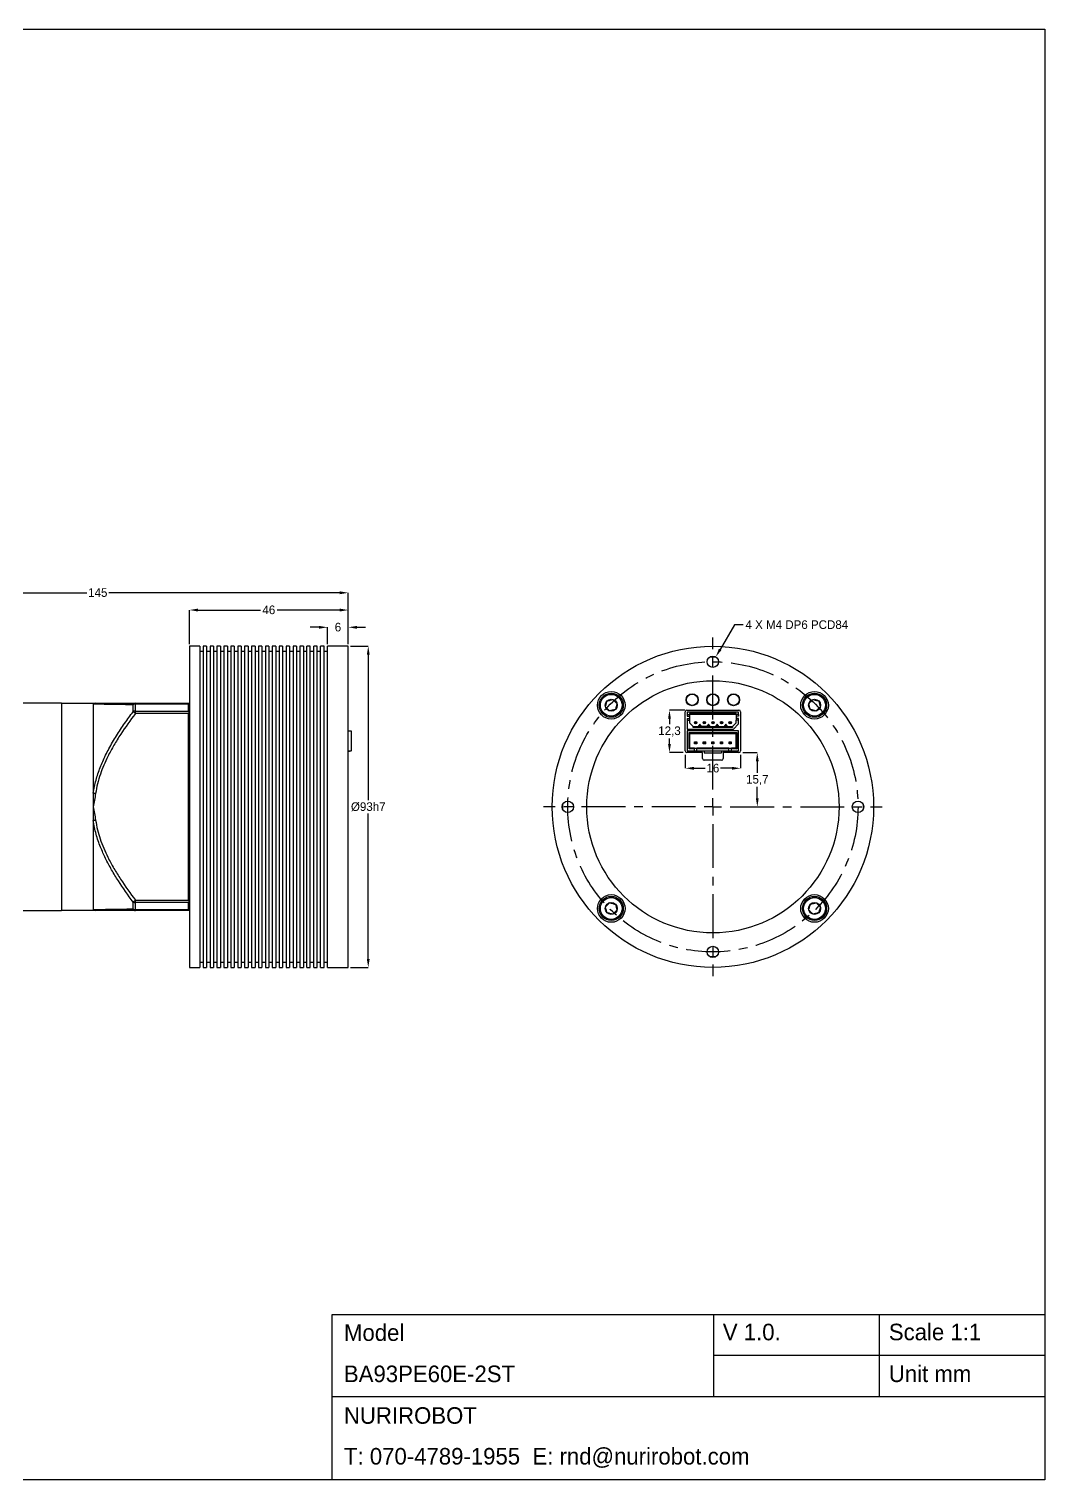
# Model space of a CAD drawing. Header units: millimetres. Extents: x 0 to 588, y 0 to 420.
# Drawn here: x 294 to 588, y 0 to 420 of the extents above; entities that cross this region are included whole.
import ezdxf

# ---------------------------------------------------------------- set-up
doc = ezdxf.new("R2010")
doc.units = ezdxf.units.MM
doc.header["$PDSIZE"] = -1
doc.linetypes.add('CENTERX2', pattern=[20.32, 12.7, -2.54, 2.54, -2.54])
doc.layers.add('외형선', color=7, linetype='Continuous', lineweight=25)
doc.layers.add('중심선', color=1, linetype='CENTERX2')
doc.layers.add('치수', color=3, linetype='Continuous')
doc.styles.get("Standard").update_dxf_attribs({"font": 'GOTHIC.TTF'})
doc.dimstyles.new('배포도면', dxfattribs={"dimtxt": 2.5, "dimasz": 2.5, "dimexe": 0, "dimexo": 0.625, "dimtad": 0, "dimtih": 1, "dimtoh": 1, "dimtxsty": 'Standard', "dimcen": 0, "dimclrd": 3, "dimclre": 3, "dimclrt": 3, "dimadec": 0, "dimazin": 0, "dimtfac": 1, "dimtofl": 0, "dimtmove": 0, "dimatfit": 3, "dimfxl": 1, "dimarcsym": 0})

# ---------------------------------------------------------------- blocks, each defined once
blk = doc.blocks.new('_D')
at = {"layer": 'Defpoints', "color": 0}
for p in [(491.06, 235.43), (492.74, 238.27)]:
    blk.add_point(p, dxfattribs=at)
at = {"layer": '치수', "color": 3, "lineweight": -2}
for p, q in [((498.2, 247.53), (494.01, 240.42)), ((500.7, 247.53), (498.2, 247.53))]:
    blk.add_line(p, q, dxfattribs=at)
at = {"layer": '치수', "color": 3}
blk.add_solid([(493.65, 240.63), (494.37, 240.21), (492.74, 238.27)], dxfattribs=at)
at = {"layer": '치수', "color": 3, "insert": (501.33, 248.84), "char_height": 2.5, "attachment_point": 1}
blk.add_mtext('4 X M4 DP6 PCD84\\P', dxfattribs=at)
blk = doc.blocks.new('_D_1')
at = {"layer": 'Defpoints', "color": 0}
for p in [(484.4, 222.85), (479.34, 210.55), (483.9, 210.55)]:
    blk.add_point(p, dxfattribs=at)
at = {"layer": '치수', "color": 3, "lineweight": -2}
for p, q in [((483.77, 222.85), (479.34, 222.85)), ((479.34, 220.35), (479.34, 218.75)), ((479.34, 213.05), (479.34, 214.65)), ((483.27, 210.55), (479.34, 210.55))]:
    blk.add_line(p, q, dxfattribs=at)
at = {"layer": '치수', "color": 3}
for points in [[(478.92, 220.35), (479.75, 220.35), (479.34, 222.85)], [(478.92, 213.05), (479.75, 213.05), (479.34, 210.55)]]:
    blk.add_solid(points, dxfattribs=at)
at = {"layer": '치수', "color": 3, "insert": (479.34, 218.13), "char_height": 2.5, "attachment_point": 2}
blk.add_mtext('12,3', dxfattribs=at)
blk = doc.blocks.new('_D_2')
at = {"layer": 'Defpoints', "color": 0}
for p in [(483.9, 210.55), (499.9, 210.54), (499.9, 206.01)]:
    blk.add_point(p, dxfattribs=at)
at = {"layer": '치수', "color": 3, "lineweight": -2}
for p, q in [((483.9, 209.92), (483.9, 206.01)), ((486.4, 206.01), (489.67, 206.01)), ((497.4, 206.01), (494.13, 206.01)), ((499.9, 209.92), (499.9, 206.01))]:
    blk.add_line(p, q, dxfattribs=at)
at = {"layer": '치수', "color": 3}
for points in [[(486.4, 206.43), (486.4, 205.59), (483.9, 206.01)], [(497.4, 206.43), (497.4, 205.59), (499.9, 206.01)]]:
    blk.add_solid(points, dxfattribs=at)
at = {"layer": '치수', "color": 3, "insert": (491.9, 207.32), "char_height": 2.5, "attachment_point": 2}
blk.add_mtext('16', dxfattribs=at)
blk = doc.blocks.new('_D_3')
at = {"layer": 'Defpoints', "color": 0}
for p in [(499.9, 210.55), (504.75, 194.85), (504.85, 194.85)]:
    blk.add_point(p, dxfattribs=at)
at = {"layer": '치수', "color": 3, "lineweight": -2}
for p, q in [((500.52, 210.55), (504.75, 210.55)), ((504.75, 208.05), (504.75, 204.72)), ((504.75, 197.35), (504.75, 200.68)), ((504.23, 194.85), (504.75, 194.85))]:
    blk.add_line(p, q, dxfattribs=at)
at = {"layer": '치수', "color": 3}
for points in [[(504.33, 208.05), (505.16, 208.05), (504.75, 210.55)], [(504.33, 197.35), (505.16, 197.35), (504.75, 194.85)]]:
    blk.add_solid(points, dxfattribs=at)
at = {"layer": '치수', "color": 3, "insert": (504.75, 204.09), "char_height": 2.5, "attachment_point": 2}
blk.add_mtext('15,7', dxfattribs=at)
blk = doc.blocks.new('SW_CENTERMARKSYMBOL_2')
at = {"layer": '중심선', "color": 0}
for p, q in [((0, 5), (0, 49)), ((-5, 0), (-49, 0)), ((0, 0), (-2.5, 0)), ((0, 0), (0, 2.5)), ((0, 0), (0, -2.5)), ((0, 0), (2.5, 0)), ((5, 0), (49, 0)), ((0, -5), (0, -49))]:
    blk.add_line(p, q, dxfattribs=at)
blk = doc.blocks.new('_D_4')
at = {"layer": 'Defpoints', "color": 0}
for p in [(386.4, 241.35), (386.4, 148.35), (392.17, 148.35)]:
    blk.add_point(p, dxfattribs=at)
at = {"layer": '치수', "color": 3, "lineweight": -2}
for p, q in [((387.02, 241.35), (392.17, 241.35)), ((392.17, 238.85), (392.17, 196.79)), ((392.17, 150.85), (392.17, 192.91)), ((387.02, 148.35), (392.17, 148.35))]:
    blk.add_line(p, q, dxfattribs=at)
at = {"layer": '치수', "color": 3}
for points in [[(391.75, 238.85), (392.58, 238.85), (392.17, 241.35)], [(391.75, 150.85), (392.58, 150.85), (392.17, 148.35)]]:
    blk.add_solid(points, dxfattribs=at)
at = {"layer": '치수', "color": 3, "insert": (392.17, 196.16), "char_height": 2.5, "attachment_point": 2}
blk.add_mtext('%%c93h7', dxfattribs=at)
blk = doc.blocks.new('_D_5')
at = {"layer": 'Defpoints', "color": 0}
for p in [(380.4, 246.82), (380.4, 241.35), (386.4, 241.35)]:
    blk.add_point(p, dxfattribs=at)
at = {"layer": '치수', "color": 3, "lineweight": -2}
for p, q in [((377.9, 246.82), (375.4, 246.82)), ((380.4, 241.97), (380.4, 246.82)), ((386.4, 241.97), (386.4, 246.82)), ((388.9, 246.82), (391.4, 246.82))]:
    blk.add_line(p, q, dxfattribs=at)
at = {"layer": '치수', "color": 3}
for points in [[(377.9, 247.23), (377.9, 246.4), (380.4, 246.82)], [(388.9, 247.23), (388.9, 246.4), (386.4, 246.82)]]:
    blk.add_solid(points, dxfattribs=at)
at = {"layer": '치수', "color": 3, "insert": (383.4, 248.13), "char_height": 2.5, "attachment_point": 2}
blk.add_mtext('6', dxfattribs=at)
blk = doc.blocks.new('_D_6')
at = {"layer": 'Defpoints', "color": 0}
for p in [(340.4, 251.82), (340.4, 241.35), (386.4, 241.35)]:
    blk.add_point(p, dxfattribs=at)
at = {"layer": '치수', "color": 3, "lineweight": -2}
for p, q in [((340.4, 241.97), (340.4, 251.82)), ((342.9, 251.82), (360.96, 251.82)), ((383.9, 251.82), (365.83, 251.82)), ((386.4, 241.97), (386.4, 251.82))]:
    blk.add_line(p, q, dxfattribs=at)
at = {"layer": '치수', "color": 3}
for points in [[(342.9, 252.23), (342.9, 251.4), (340.4, 251.82)], [(383.9, 252.23), (383.9, 251.4), (386.4, 251.82)]]:
    blk.add_solid(points, dxfattribs=at)
at = {"layer": '치수', "color": 3, "insert": (363.4, 253.13), "char_height": 2.5, "attachment_point": 2}
blk.add_mtext('46', dxfattribs=at)
blk = doc.blocks.new('_D_7')
at = {"layer": 'Defpoints', "color": 0}
for p in [(241.4, 256.82), (386.4, 241.35), (241.4, 224.6)]:
    blk.add_point(p, dxfattribs=at)
at = {"layer": '치수', "color": 3, "lineweight": -2}
for p, q in [((241.4, 225.22), (241.4, 256.82)), ((243.9, 256.82), (310.7, 256.82)), ((383.9, 256.82), (317.09, 256.82)), ((386.4, 241.97), (386.4, 256.82))]:
    blk.add_line(p, q, dxfattribs=at)
at = {"layer": '치수', "color": 3}
for points in [[(243.9, 257.23), (243.9, 256.4), (241.4, 256.82)], [(383.9, 257.23), (383.9, 256.4), (386.4, 256.82)]]:
    blk.add_solid(points, dxfattribs=at)
at = {"layer": '치수', "color": 3, "insert": (313.9, 258.13), "char_height": 2.5, "attachment_point": 2}
blk.add_mtext('145', dxfattribs=at)

msp = doc.modelspace()

# ---------------------------------------------------------------- linework, layer by layer
at = {"lineweight": -3}
msp.add_line((492.105, 47.948), (492.105, 24.131), dxfattribs=at)
at = {"lineweight": -3, "ltscale": 3}
for p, q in [((540.052, 47.948), (540.052, 24.131)), ((492.105, 36.118), (588, 36.118)), ((492.105, 36.118), (588, 36.118)), ((381.762, 24.131), (588, 24.131)), ((381.762, 24.131), (588, 24.131))]:
    msp.add_line(p, q, dxfattribs=at)
msp.add_lwpolyline([(0, 0), (0, 420), (588, 420), (588, 0)], close=True)
msp.add_lwpolyline([(381.762, 0), (381.762, 47.948), (588, 47.948), (588, 0)], close=True, dxfattribs=at)
msp.add_lwpolyline([(381.762, 0), (381.762, 47.948), (588, 47.948), (588, 0)], close=True, dxfattribs=at)
at = {"layer": '외형선', "linetype": 'Continuous', "lineweight": 25}
for p, q in [((343.396, 241.349), (340.396, 241.349)), ((340.396, 241.349), (340.396, 148.349)), ((343.396, 241.349), (343.396, 148.349)), ((344.396, 239.849), (343.396, 239.849)), ((345.396, 241.349), (344.396, 241.349)), ((344.396, 241.349), (344.396, 148.349)), ((345.396, 241.349), (345.396, 148.349)), ((346.396, 239.849), (345.396, 239.849)), ((347.396, 241.349), (346.396, 241.349)), ((346.396, 241.349), (346.396, 148.349)), ((347.396, 241.349), (347.396, 148.349)), ((348.396, 239.849), (347.396, 239.849)), ((349.396, 241.349), (348.396, 241.349)), ((348.396, 241.349), (348.396, 148.349)), ((349.396, 241.349), (349.396, 148.349)), ((350.396, 239.849), (349.396, 239.849)), ((351.396, 241.349), (350.396, 241.349)), ((350.396, 241.349), (350.396, 148.349)), ((351.396, 241.349), (351.396, 148.349)), ((352.396, 239.849), (351.396, 239.849)), ((353.396, 241.349), (352.396, 241.349)), ((352.396, 241.349), (352.396, 148.349)), ((353.396, 241.349), (353.396, 148.349)), ((354.396, 239.849), (353.396, 239.849)), ((355.396, 241.349), (354.396, 241.349)), ((354.396, 241.349), (354.396, 148.349)), ((355.396, 241.349), (355.396, 148.349)), ((356.396, 239.849), (355.396, 239.849)), ((357.396, 241.349), (356.396, 241.349)), ((356.396, 241.349), (356.396, 148.349)), ((357.396, 241.349), (357.396, 148.349)), ((358.396, 239.849), (357.396, 239.849)), ((359.396, 241.349), (358.396, 241.349)), ((358.396, 241.349), (358.396, 148.349)), ((359.396, 241.349), (359.396, 148.349)), ((360.396, 239.849), (359.396, 239.849)), ((361.396, 241.349), (360.396, 241.349)), ((360.396, 241.349), (360.396, 148.349)), ((361.396, 241.349), (361.396, 148.349)), ((362.396, 239.849), (361.396, 239.849)), ((363.396, 241.349), (362.396, 241.349)), ((362.396, 241.349), (362.396, 148.349)), ((363.396, 241.349), (363.396, 148.349)), ((364.396, 239.849), (363.396, 239.849)), ((365.396, 241.349), (364.396, 241.349)), ((364.396, 241.349), (364.396, 148.349)), ((365.396, 241.349), (365.396, 148.349)), ((366.396, 239.849), (365.396, 239.849)), ((367.396, 241.349), (366.396, 241.349)), ((366.396, 241.349), (366.396, 148.349)), ((367.396, 241.349), (367.396, 148.349)), ((368.396, 239.849), (367.396, 239.849)), ((369.396, 241.349), (368.396, 241.349)), ((368.396, 241.349), (368.396, 148.349)), ((369.396, 241.349), (369.396, 148.349)), ((370.396, 239.849), (369.396, 239.849)), ((371.396, 241.349), (370.396, 241.349)), ((370.396, 241.349), (370.396, 148.349)), ((371.396, 241.349), (371.396, 148.349)), ((372.396, 239.849), (371.396, 239.849)), ((373.396, 241.349), (372.396, 241.349)), ((372.396, 241.349), (372.396, 148.349)), ((373.396, 241.349), (373.396, 148.349)), ((374.396, 239.849), (373.396, 239.849)), ((375.396, 241.349), (374.396, 241.349)), ((374.396, 148.349), (374.396, 241.349)), ((375.396, 148.349), (375.396, 241.349)), ((376.396, 239.849), (375.396, 239.849)), ((377.396, 241.349), (376.396, 241.349)), ((376.396, 148.349), (376.396, 241.349)), ((377.396, 148.349), (377.396, 241.349)), ((378.396, 239.849), (377.396, 239.849)), ((379.396, 241.349), (378.396, 241.349)), ((378.396, 148.349), (378.396, 241.349)), ((379.396, 148.349), (379.396, 241.349)), ((380.396, 239.849), (379.396, 239.849)), ((386.396, 241.349), (380.396, 241.349)), ((380.396, 148.349), (380.396, 241.349)), ((386.396, 148.349), (386.396, 241.349)), ((491.097, 238.291), (492.698, 238.291)), ((303.396, 224.849), (263.396, 224.849)), ((303.396, 224.849), (303.396, 164.849)), ((312.596, 224.799), (303.396, 224.799)), ((312.596, 224.849), (312.596, 164.849)), ((324.11, 222.394), (324.11, 224.392)), ((324.781, 221.888), (324.781, 224.849)), ((324.781, 224.849), (340.196, 224.849)), ((340.196, 224.58), (324.781, 224.58)), ((340.196, 222.57), (340.196, 224.58)), ((340.396, 224.649), (340.265, 224.78)), ((484.398, 222.849), (499.398, 222.849)), ((324.781, 222.57), (340.196, 222.57)), ((340.196, 221.888), (324.781, 221.888)), ((340.196, 167.809), (340.196, 221.888)), ((340.396, 222.201), (340.265, 222.252)), ((483.898, 211.049), (483.898, 222.349)), ((484.448, 222.279), (484.448, 221.559)), ((499.348, 222.279), (484.448, 222.279)), ((484.448, 221.559), (485.148, 221.559)), ((484.448, 221.559), (484.448, 221.089)), ((484.448, 221.089), (485.148, 221.089)), ((484.448, 220.389), (485.148, 220.389)), ((484.448, 220.389), (484.448, 219.912)), ((484.448, 219.912), (484.448, 217.379)), ((484.448, 219.912), (485.148, 219.912)), ((498.648, 221.829), (485.148, 221.829)), ((485.148, 221.829), (485.148, 221.559)), ((498.648, 221.579), (485.148, 221.579)), ((485.148, 221.559), (485.148, 221.089)), ((485.148, 221.089), (485.148, 220.389)), ((485.148, 220.389), (485.148, 219.912)), ((485.148, 219.912), (485.148, 219.169)), ((485.148, 219.169), (486.238, 218.079)), ((488.148, 218.779), (487.648, 218.079)), ((488.648, 218.079), (488.148, 218.779)), ((490.648, 218.779), (490.148, 218.079)), ((491.148, 218.079), (490.648, 218.779)), ((491.898, 219.549), (491.898, 219.204)), ((491.898, 218.849), (491.898, 219.194)), ((493.148, 218.779), (492.648, 218.079)), ((493.648, 218.079), (493.148, 218.779)), ((495.648, 218.779), (495.148, 218.079)), ((496.148, 218.079), (495.648, 218.779)), ((497.558, 218.079), (498.648, 219.169)), ((497.848, 217.379), (499.348, 218.879)), ((498.648, 221.559), (498.648, 221.829)), ((499.348, 221.559), (498.648, 221.559)), ((498.648, 221.559), (498.648, 221.089)), ((499.348, 221.089), (498.648, 221.089)), ((498.648, 221.089), (498.648, 220.389)), ((499.348, 220.389), (498.648, 220.389)), ((498.648, 220.389), (498.648, 219.912)), ((498.648, 219.169), (498.648, 219.912)), ((499.348, 219.912), (498.648, 219.912)), ((499.348, 221.559), (499.348, 222.279)), ((499.348, 221.559), (499.348, 221.089)), ((499.348, 218.879), (499.348, 220.389)), ((499.898, 222.349), (499.898, 211.049)), ((386.396, 216.879), (387.196, 216.879)), ((387.196, 216.879), (387.196, 211.079)), ((484.448, 217.379), (497.848, 217.379)), ((484.448, 216.879), (484.448, 211.079)), ((499.348, 216.879), (484.448, 216.879)), ((484.998, 216.329), (498.798, 216.329)), ((484.998, 211.629), (484.998, 216.329)), ((485.248, 216.079), (484.998, 216.329)), ((485.248, 216.079), (498.548, 216.079)), ((485.248, 211.879), (485.248, 216.079)), ((486.238, 218.079), (487.648, 218.079)), ((486.238, 217.829), (486.238, 218.079)), ((497.558, 217.829), (486.238, 217.829)), ((491.148, 218.079), (487.648, 218.079)), ((491.148, 218.079), (492.648, 218.079)), ((493.648, 218.079), (492.648, 218.079)), ((493.648, 218.079), (495.148, 218.079)), ((496.148, 218.079), (495.148, 218.079)), ((496.148, 218.079), (497.558, 218.079)), ((497.558, 218.079), (497.558, 217.829)), ((498.548, 216.079), (498.798, 216.329)), ((498.548, 216.079), (498.548, 211.879)), ((498.798, 216.329), (498.798, 211.629)), ((499.348, 211.079), (499.348, 216.879)), ((386.396, 211.079), (387.196, 211.079)), ((387.196, 211.079), (386.396, 210.804)), ((488.898, 210.549), (484.398, 210.549)), ((484.448, 211.079), (486.548, 211.079)), ((485.248, 211.879), (484.998, 211.629)), ((486.548, 211.629), (484.998, 211.629)), ((486.548, 211.879), (485.248, 211.879)), ((486.548, 211.879), (486.548, 211.629)), ((486.548, 211.879), (487.248, 211.879)), ((486.548, 211.079), (486.548, 211.629)), ((486.548, 211.079), (487.248, 211.079)), ((486.578, 213.699), (487.218, 213.699)), ((486.578, 213.699), (486.778, 213.499)), ((486.578, 213.059), (486.578, 213.699)), ((486.778, 213.259), (486.578, 213.059)), ((487.218, 213.059), (486.578, 213.059)), ((486.778, 213.499), (486.778, 213.259)), ((487.018, 213.499), (486.778, 213.499)), ((486.778, 213.259), (487.018, 213.259)), ((487.218, 213.699), (487.018, 213.499)), ((487.018, 213.259), (487.018, 213.499)), ((487.018, 213.259), (487.218, 213.059)), ((487.218, 213.699), (487.218, 213.059)), ((496.548, 211.879), (487.248, 211.879)), ((487.248, 211.629), (487.248, 211.879)), ((487.248, 211.079), (487.248, 211.629)), ((496.548, 211.629), (487.248, 211.629)), ((487.248, 211.079), (496.548, 211.079)), ((488.898, 208.849), (488.898, 210.549)), ((489.078, 213.699), (489.718, 213.699)), ((489.078, 213.699), (489.278, 213.499)), ((489.078, 213.059), (489.078, 213.699)), ((489.278, 213.259), (489.078, 213.059)), ((489.718, 213.059), (489.078, 213.059)), ((489.518, 213.499), (489.278, 213.499)), ((489.278, 213.499), (489.278, 213.259)), ((489.278, 213.259), (489.518, 213.259)), ((489.398, 211.079), (489.398, 210.49)), ((489.398, 210.49), (494.398, 210.49)), ((489.718, 213.699), (489.518, 213.499)), ((489.518, 213.259), (489.518, 213.499)), ((489.518, 213.259), (489.718, 213.059)), ((489.718, 213.699), (489.718, 213.059)), ((491.578, 213.059), (491.578, 213.699)), ((491.578, 213.699), (491.778, 213.499)), ((491.578, 213.699), (492.218, 213.699)), ((491.778, 213.259), (491.578, 213.059)), ((492.218, 213.059), (491.578, 213.059)), ((491.778, 213.499), (491.778, 213.259)), ((492.018, 213.499), (491.778, 213.499)), ((491.778, 213.259), (492.018, 213.259)), ((492.218, 213.699), (492.018, 213.499)), ((492.018, 213.259), (492.018, 213.499)), ((492.018, 213.259), (492.218, 213.059)), ((492.218, 213.699), (492.218, 213.059)), ((494.078, 213.059), (494.078, 213.699)), ((494.078, 213.699), (494.278, 213.499)), ((494.078, 213.699), (494.718, 213.699)), ((494.278, 213.259), (494.078, 213.059)), ((494.718, 213.059), (494.078, 213.059)), ((494.278, 213.499), (494.278, 213.259)), ((494.518, 213.499), (494.278, 213.499)), ((494.278, 213.259), (494.518, 213.259)), ((494.398, 211.079), (494.398, 210.49)), ((494.718, 213.699), (494.518, 213.499)), ((494.518, 213.259), (494.518, 213.499)), ((494.518, 213.259), (494.718, 213.059)), ((494.718, 213.699), (494.718, 213.059)), ((494.898, 210.549), (494.898, 208.849)), ((499.398, 210.549), (494.898, 210.549)), ((496.548, 211.879), (496.548, 211.629)), ((496.548, 211.879), (497.248, 211.879)), ((496.548, 211.079), (496.548, 211.629)), ((496.548, 211.079), (497.248, 211.079)), ((496.578, 213.699), (497.218, 213.699)), ((496.578, 213.699), (496.778, 213.499)), ((496.578, 213.059), (496.578, 213.699)), ((496.778, 213.259), (496.578, 213.059)), ((497.218, 213.059), (496.578, 213.059)), ((497.018, 213.499), (496.778, 213.499)), ((496.778, 213.499), (496.778, 213.259)), ((496.778, 213.259), (497.018, 213.259)), ((497.218, 213.699), (497.018, 213.499)), ((497.018, 213.259), (497.018, 213.499)), ((497.018, 213.259), (497.218, 213.059)), ((497.218, 213.699), (497.218, 213.059)), ((498.548, 211.879), (497.248, 211.879)), ((497.248, 211.629), (497.248, 211.879)), ((497.248, 211.079), (497.248, 211.629)), ((498.798, 211.629), (497.248, 211.629)), ((497.248, 211.079), (499.348, 211.079)), ((498.548, 211.879), (498.798, 211.629)), ((494.398, 208.349), (489.398, 208.349)), ((448.455, 194.048), (448.455, 195.649)), ((535.34, 195.649), (535.34, 194.048)), ((263.396, 164.849), (303.396, 164.849)), ((303.396, 164.899), (312.596, 164.899)), ((324.11, 165.306), (324.11, 167.303)), ((324.781, 167.809), (340.196, 167.809)), ((324.781, 164.849), (324.781, 167.809)), ((340.196, 167.127), (324.781, 167.127)), ((324.781, 165.117), (340.196, 165.117)), ((340.196, 164.849), (324.781, 164.849)), ((340.196, 165.117), (340.196, 167.127)), ((340.396, 167.496), (340.265, 167.445)), ((340.265, 164.917), (340.396, 165.049)), ((492.698, 151.406), (491.097, 151.406)), ((340.396, 148.349), (343.396, 148.349)), ((343.396, 149.849), (344.396, 149.849)), ((344.396, 148.349), (345.396, 148.349)), ((345.396, 149.849), (346.396, 149.849)), ((346.396, 148.349), (347.396, 148.349)), ((347.396, 149.849), (348.396, 149.849)), ((348.396, 148.349), (349.396, 148.349)), ((349.396, 149.849), (350.396, 149.849)), ((350.396, 148.349), (351.396, 148.349)), ((351.396, 149.849), (352.396, 149.849)), ((352.396, 148.349), (353.396, 148.349)), ((353.396, 149.849), (354.396, 149.849)), ((354.396, 148.349), (355.396, 148.349)), ((355.396, 149.849), (356.396, 149.849)), ((356.396, 148.349), (357.396, 148.349)), ((357.396, 149.849), (358.396, 149.849)), ((358.396, 148.349), (359.396, 148.349)), ((359.396, 149.849), (360.396, 149.849)), ((360.396, 148.349), (361.396, 148.349)), ((361.396, 149.849), (362.396, 149.849)), ((362.396, 148.349), (363.396, 148.349)), ((363.396, 149.849), (364.396, 149.849)), ((364.396, 148.349), (365.396, 148.349)), ((365.396, 149.849), (366.396, 149.849)), ((366.396, 148.349), (367.396, 148.349)), ((367.396, 149.849), (368.396, 149.849)), ((368.396, 148.349), (369.396, 148.349)), ((369.396, 149.849), (370.396, 149.849)), ((370.396, 148.349), (371.396, 148.349)), ((371.396, 149.849), (372.396, 149.849)), ((372.396, 148.349), (373.396, 148.349)), ((373.396, 149.849), (374.396, 149.849)), ((374.396, 148.349), (375.396, 148.349)), ((375.396, 149.849), (376.396, 149.849)), ((376.396, 148.349), (377.396, 148.349)), ((377.396, 149.849), (378.396, 149.849)), ((378.396, 148.349), (379.396, 148.349)), ((379.396, 149.849), (380.396, 149.849)), ((380.396, 148.349), (386.396, 148.349))]:
    msp.add_line(p, q, dxfattribs=at)
at = {"layer": '외형선', "linetype": 'Continuous', "lineweight": 25, "flags": 128}
for points in [[(340.196, 224.849), (340.204, 224.841), (340.227, 224.818), (340.265, 224.78)], [(324.781, 221.888), (324.681, 221.963), (324.584, 222.037), (324.489, 222.108), (324.399, 222.176), (324.315, 222.24), (324.238, 222.298), (324.17, 222.35), (324.11, 222.394)], [(486.898, 219.549), (486.898, 219.542), (486.898, 219.49), (486.898, 219.448), (486.898, 219.336), (486.898, 219.271), (486.898, 219.204)], [(486.898, 218.849), (486.898, 218.855), (486.898, 218.875), (486.898, 219.126), (486.898, 219.194)], [(489.398, 219.549), (489.398, 219.542), (489.398, 219.271), (489.398, 219.204)], [(489.398, 218.849), (489.398, 218.855), (489.398, 218.95), (489.398, 219.002), (489.398, 219.062), (489.398, 219.126), (489.398, 219.194)], [(494.398, 219.549), (494.398, 219.542), (494.398, 219.271), (494.398, 219.204)], [(494.398, 218.849), (494.398, 218.855), (494.398, 218.95), (494.398, 219.002), (494.398, 219.062), (494.398, 219.126), (494.398, 219.194)], [(496.898, 219.549), (496.898, 219.542), (496.898, 219.49), (496.898, 219.448), (496.898, 219.336), (496.898, 219.271), (496.898, 219.204)], [(496.898, 218.849), (496.898, 218.855), (496.898, 218.875), (496.898, 219.126), (496.898, 219.194)], [(312.596, 198.821), (312.666, 198.811), (312.742, 198.8), (312.822, 198.788), (312.906, 198.776), (312.994, 198.763), (313.083, 198.75), (313.174, 198.736), (313.266, 198.723)], [(313.266, 190.974), (313.174, 190.961), (313.083, 190.948), (312.994, 190.934), (312.906, 190.922), (312.822, 190.909), (312.742, 190.897), (312.666, 190.886), (312.596, 190.876)], [(324.781, 167.809), (324.681, 167.734), (324.584, 167.661), (324.489, 167.589), (324.399, 167.521), (324.315, 167.458), (324.238, 167.399), (324.17, 167.348), (324.11, 167.303)], [(340.265, 164.917), (340.227, 164.879), (340.204, 164.856), (340.196, 164.849)]]:
    msp.add_lwpolyline(points, dxfattribs=at)
at = {"layer": '외형선', "linetype": 'Continuous', "lineweight": 25}
for centre, radius in [((491.898, 194.849), 46.5), ((491.898, 236.849), 1.65), ((491.898, 194.849), 36.5), ((462.482, 224.264), 4), ((462.482, 224.264), 3.5), ((462.482, 224.264), 3.15), ((485.898, 225.849), 1.75), ((485.898, 225.849), 1.65), ((491.898, 225.849), 1.75), ((491.898, 225.849), 1.65), ((497.898, 225.849), 1.75), ((497.898, 225.849), 1.65), ((521.313, 224.264), 4), ((521.313, 224.264), 3.5), ((521.313, 224.264), 3.15), ((462.482, 224.264), 1.732), ((521.313, 224.264), 1.732), ((486.898, 219.199), 0.35), ((486.898, 219.199), 0.005), ((489.398, 219.199), 0.35), ((489.398, 219.199), 0.005), ((491.898, 219.199), 0.35), ((491.898, 219.199), 0.005), ((494.398, 219.199), 0.35), ((494.398, 219.199), 0.005), ((496.898, 219.199), 0.35), ((496.898, 219.199), 0.005), ((449.898, 194.849), 1.65), ((533.898, 194.849), 1.65), ((462.482, 165.433), 4), ((462.482, 165.433), 3.5), ((462.482, 165.433), 3.15), ((521.313, 165.433), 4), ((521.313, 165.433), 3.5), ((521.313, 165.433), 3.15), ((462.482, 165.433), 1.732), ((521.313, 165.433), 1.732), ((491.898, 152.849), 1.65)]:
    msp.add_circle(centre, radius, dxfattribs=at)
for centre, radius, start, end in [((313.267, 223.865), 0.984, 90.04569, 132.99247), ((324.818, 224.074), 0.776, 92.78799, 155.81134), ((324.764, 223.354), 1.226, 89.22246, 122.19485), ((484.398, 222.349), 0.5, 90, 180), ((499.398, 222.349), 0.5, 360, 90), ((324.761, 221.277), 1.292, 89.15143, 120.23669), ((341.196, 221.888), 1, 158.63279, 180), ((484.398, 211.049), 0.5, 180, 270), ((499.398, 211.049), 0.5, 270, 360), ((489.398, 208.849), 0.5, 180, 270), ((494.398, 208.849), 0.5, 270, 360), ((313.267, 165.832), 0.984, 227.00753, 269.95431), ((324.761, 168.42), 1.292, 239.76331, 270.84857), ((324.764, 166.343), 1.226, 237.80515, 270.77754), ((324.818, 165.624), 0.776, 204.18866, 267.21201), ((341.196, 167.809), 1, 180, 201.36721)]:
    msp.add_arc(centre, radius, start, end, dxfattribs=at)
for points, knots in [([(312.596, 224.849), (312.598, 224.849), (312.716, 224.849), (312.958, 224.849), (313.162, 224.849), (313.266, 224.849)], [0, 0, 0, 0, 0.0086619, 0.4912748, 1, 1, 1, 1]), ([(324.11, 224.392), (322.653, 224.411), (320.462, 224.439), (317.873, 224.481), (316.132, 224.512), (314.604, 224.541), (313.323, 224.568), (312.839, 224.579), (312.596, 224.584)], [0, 0, 0, 0, 0.28110555, 0.42276868, 0.5643946, 0.69839302, 0.84820807, 1, 1, 1, 1]), ([(313.266, 224.849), (313.428, 224.849), (313.753, 224.849), (314.566, 224.849), (315.581, 224.849), (316.903, 224.849), (318.534, 224.849), (321.124, 224.849), (323.315, 224.849), (324.781, 224.849)], [0, 0, 0, 0, 0.1068232, 0.2136827, 0.3234676, 0.433283, 0.5742818, 0.7153177, 1, 1, 1, 1]), ([(340.265, 224.78), (340.239, 224.745), (340.202, 224.693), (340.197, 224.608), (340.196, 224.58)], [0, 0, 0, 0, 0.6658744, 1, 1, 1, 1]), ([(460.802, 223.842), (460.859, 224.042), (460.995, 224.52), (461.159, 225.094), (461.256, 225.438), (461.276, 225.508)], [0, 0, 0, 0, 0.3662416, 0.8710801, 1, 1, 1, 1]), ([(462.008, 222.598), (461.793, 222.82), (461.39, 223.236), (460.989, 223.649), (460.802, 223.842)], [0, 0, 0, 0, 0.53464546, 1, 1, 1, 1]), ([(461.276, 225.508), (461.576, 225.583), (462.137, 225.724), (462.696, 225.865), (462.956, 225.93)], [0, 0, 0, 0, 0.5346444, 1, 1, 1, 1]), ([(463.688, 223.021), (463.388, 222.945), (462.827, 222.804), (462.268, 222.664), (462.008, 222.598)], [0, 0, 0, 0, 0.5346444, 1, 1, 1, 1]), ([(462.956, 225.93), (463.171, 225.708), (463.574, 225.293), (463.975, 224.879), (464.162, 224.687)], [0, 0, 0, 0, 0.53464546, 1, 1, 1, 1]), ([(464.162, 224.687), (464.142, 224.617), (464.044, 224.273), (463.881, 223.699), (463.745, 223.222), (463.688, 223.021)], [0, 0, 0, 0, 0.1289209, 0.63375838, 1, 1, 1, 1]), ([(519.647, 224.738), (519.869, 224.954), (520.285, 225.356), (520.698, 225.757), (520.891, 225.944)], [0, 0, 0, 0, 0.53464546, 1, 1, 1, 1]), ([(520.07, 223.058), (519.994, 223.358), (519.853, 223.92), (519.713, 224.478), (519.647, 224.738)], [0, 0, 0, 0, 0.5346444, 1, 1, 1, 1]), ([(521.736, 222.585), (521.666, 222.604), (521.322, 222.702), (520.748, 222.865), (520.271, 223.001), (520.07, 223.058)], [0, 0, 0, 0, 0.1289209, 0.63375838, 1, 1, 1, 1]), ([(520.891, 225.944), (521.091, 225.887), (521.569, 225.751), (522.143, 225.588), (522.487, 225.49), (522.557, 225.47)], [0, 0, 0, 0, 0.3662416, 0.8710801, 1, 1, 1, 1]), ([(522.979, 223.79), (522.757, 223.575), (522.342, 223.172), (521.928, 222.771), (521.736, 222.585)], [0, 0, 0, 0, 0.53464546, 1, 1, 1, 1]), ([(522.557, 225.47), (522.632, 225.17), (522.773, 224.609), (522.914, 224.05), (522.979, 223.79)], [0, 0, 0, 0, 0.5346444, 1, 1, 1, 1]), ([(312.596, 198.821), (312.827, 200.081), (313.291, 202.607), (314.545, 206.257), (315.869, 209.266), (317.446, 212.324), (319.264, 215.43), (321.615, 218.993), (323.289, 221.274), (324.11, 222.394)], [0, 0, 0, 0, 0.1448805, 0.2903464, 0.4355785, 0.5168676, 0.6797599, 0.8426982, 1, 1, 1, 1]), ([(324.781, 221.888), (323.327, 219.903), (321.142, 216.918), (318.549, 212.714), (316.919, 209.717), (315.61, 206.9), (314.597, 204.267), (313.767, 201.544), (313.433, 199.663), (313.266, 198.723)], [0, 0, 0, 0, 0.2822975, 0.4245271, 0.5667185, 0.673808, 0.7808702, 0.8904551, 1, 1, 1, 1]), ([(340.196, 222.57), (340.202, 222.503), (340.21, 222.402), (340.251, 222.29), (340.265, 222.252)], [0, 0, 0, 0, 0.6653373, 1, 1, 1, 1]), ([(313.266, 198.723), (313.162, 198.064), (312.958, 196.781), (312.716, 195.493), (312.598, 194.86), (312.596, 194.849)], [0, 0, 0, 0, 0.5087252, 0.9913381, 1, 1, 1, 1]), ([(312.596, 194.849), (312.598, 194.837), (312.716, 194.204), (312.958, 192.916), (313.162, 191.633), (313.266, 190.974)], [0, 0, 0, 0, 0.0086619, 0.4912748, 1, 1, 1, 1]), ([(324.11, 167.303), (322.653, 169.315), (320.462, 172.341), (317.873, 176.604), (316.132, 179.856), (314.604, 183.291), (313.323, 186.932), (312.839, 189.556), (312.596, 190.876)], [0, 0, 0, 0, 0.28110555, 0.42276868, 0.5643946, 0.69839302, 0.84820807, 1, 1, 1, 1]), ([(313.266, 190.974), (313.428, 190.057), (313.753, 188.223), (314.566, 185.52), (315.581, 182.862), (316.903, 180.011), (318.534, 177.01), (321.124, 172.805), (323.315, 169.811), (324.781, 167.809)], [0, 0, 0, 0, 0.1068232, 0.2136827, 0.3234676, 0.433283, 0.5742818, 0.7153177, 1, 1, 1, 1]), ([(312.596, 165.113), (312.827, 165.118), (313.291, 165.128), (314.545, 165.155), (315.869, 165.181), (317.446, 165.209), (319.264, 165.239), (321.615, 165.274), (323.289, 165.295), (324.11, 165.306)], [0, 0, 0, 0, 0.1448805, 0.2903464, 0.4355785, 0.5168676, 0.6797599, 0.8426982, 1, 1, 1, 1]), ([(313.266, 164.849), (313.162, 164.849), (312.958, 164.849), (312.716, 164.849), (312.598, 164.849), (312.596, 164.849)], [0, 0, 0, 0, 0.5087252, 0.9913381, 1, 1, 1, 1]), ([(324.781, 164.849), (323.327, 164.849), (321.142, 164.849), (318.549, 164.849), (316.919, 164.849), (315.61, 164.849), (314.597, 164.849), (313.767, 164.849), (313.433, 164.849), (313.266, 164.849)], [0, 0, 0, 0, 0.2822975, 0.4245271, 0.5667185, 0.673808, 0.7808702, 0.8904551, 1, 1, 1, 1]), ([(340.265, 167.445), (340.239, 167.37), (340.202, 167.257), (340.197, 167.16), (340.196, 167.127)], [0, 0, 0, 0, 0.6658744, 1, 1, 1, 1]), ([(340.196, 165.117), (340.202, 165.063), (340.21, 164.981), (340.251, 164.933), (340.265, 164.917)], [0, 0, 0, 0, 0.6653373, 1, 1, 1, 1]), ([(460.816, 165.907), (461.038, 166.122), (461.454, 166.525), (461.867, 166.926), (462.059, 167.113)], [0, 0, 0, 0, 0.53464546, 1, 1, 1, 1]), ([(461.239, 164.227), (461.163, 164.527), (461.022, 165.088), (460.881, 165.647), (460.816, 165.907)], [0, 0, 0, 0, 0.5346444, 1, 1, 1, 1]), ([(462.905, 163.753), (462.704, 163.81), (462.226, 163.946), (461.652, 164.11), (461.309, 164.207), (461.239, 164.227)], [0, 0, 0, 0, 0.3662416, 0.8710801, 1, 1, 1, 1]), ([(462.059, 167.113), (462.129, 167.093), (462.473, 166.995), (463.047, 166.832), (463.525, 166.696), (463.725, 166.639)], [0, 0, 0, 0, 0.1289209, 0.63375838, 1, 1, 1, 1]), ([(464.148, 164.959), (463.926, 164.744), (463.51, 164.341), (463.097, 163.94), (462.905, 163.753)], [0, 0, 0, 0, 0.53464546, 1, 1, 1, 1]), ([(463.725, 166.639), (463.801, 166.339), (463.942, 165.777), (464.083, 165.219), (464.148, 164.959)], [0, 0, 0, 0, 0.5346444, 1, 1, 1, 1]), ([(519.634, 165.01), (519.653, 165.08), (519.751, 165.424), (519.915, 165.998), (520.05, 166.476), (520.107, 166.676)], [0, 0, 0, 0, 0.1289209, 0.63375838, 1, 1, 1, 1]), ([(520.839, 163.767), (520.624, 163.989), (520.221, 164.405), (519.82, 164.818), (519.634, 165.01)], [0, 0, 0, 0, 0.53464546, 1, 1, 1, 1]), ([(520.107, 166.676), (520.407, 166.752), (520.969, 166.893), (521.527, 167.034), (521.787, 167.099)], [0, 0, 0, 0, 0.5346444, 1, 1, 1, 1]), ([(522.519, 164.19), (522.219, 164.114), (521.658, 163.973), (521.099, 163.832), (520.839, 163.767)], [0, 0, 0, 0, 0.5346444, 1, 1, 1, 1]), ([(521.787, 167.099), (522.003, 166.877), (522.405, 166.461), (522.806, 166.048), (522.993, 165.856)], [0, 0, 0, 0, 0.53464546, 1, 1, 1, 1]), ([(522.993, 165.856), (522.936, 165.655), (522.8, 165.177), (522.637, 164.603), (522.539, 164.259), (522.519, 164.19)], [0, 0, 0, 0, 0.3662416, 0.8710801, 1, 1, 1, 1])]:
    msp.add_open_spline(points, degree=3, knots=knots, dxfattribs=at)
at = {"layer": '중심선'}
msp.add_circle((491.898, 194.849), 42, dxfattribs=at)

# ---------------------------------------------------------------- block references
msp.add_blockref('SW_CENTERMARKSYMBOL_2', (491.898, 194.849), dxfattribs=at)

# ---------------------------------------------------------------- texts
at = {"lineweight": -3, "attachment_point": 1}
for s, insert, char_height, width in [('Model', (385.148, 45.055), 4.7948, 15.82255), ('V 1.0.', (494.773, 45.228), 4.7948, 69.96435), ('Scale 1:1', (542.812, 45.236), 4.7948, 74.34701), ('BA93PE60E-2ST', (385.122, 33.12), 4.79476, 58.79423), ('Unit mm', (542.812, 33.145), 4.7948, 78.67266), ('NURIROBOT', (385.125, 21.065), 4.7948, 59.48673), ('T: 070-4789-1955  E: rnd@nurirobot.com', (385.141, 9.265), 4.79476, 174.59703)]:
    msp.add_mtext(s, dxfattribs=dict(at, insert=insert, char_height=char_height, width=width))

# ---------------------------------------------------------------- dimensions: what is measured, and where the dimension line sits
at = {"layer": '치수'}
for base, p2, picture, middle in [((241.396, 256.815), (241.396, 224.599), '_D_7', (313.896, 256.815)), ((340.396, 251.815), (340.396, 241.349), '_D_6', (363.396, 251.815))]:
    dim = msp.add_linear_dim(base=base, p1=(386.396, 241.349), p2=p2, dimstyle='배포도면', override={"dimtmove": 0}, dxfattribs=at)
    dim.commit()
    dim.dimension.update_dxf_attribs({"geometry": picture, "text_midpoint": middle, "dimtype": 160})
dim = msp.add_linear_dim(base=(380.396, 246.815), p1=(386.396, 241.349), p2=(380.396, 241.349), dimstyle='배포도면', override={"dimtmove": 0}, dxfattribs=at)
dim.commit()
dim.dimension.update_dxf_attribs({"geometry": '_D_5', "text_midpoint": (383.396, 246.815)})
dim = msp.add_diameter_dim_2p(p1=(491.059, 235.428), p2=(492.737, 238.269), text='4 X M4 DP6 PCD84\\P', dimstyle='배포도면', dxfattribs=at)
dim.commit()
dim.dimension.update_dxf_attribs({"geometry": '_D', "text_midpoint": (516.712, 247.527), "dimtype": 163})
dim = msp.add_linear_dim(base=(392.168, 148.349), p1=(386.396, 241.349), p2=(386.396, 148.349), angle=90, text='%%c<>h7', dimstyle='배포도면', dxfattribs=at)
dim.commit()
dim.dimension.update_dxf_attribs({"geometry": '_D_4', "text_midpoint": (392.168, 194.849)})
for base, p1, p2, angle, picture, middle in [((479.338, 210.549), (484.398, 222.849), (483.898, 210.549), 90, '_D_1', (479.338, 216.699)), ((499.898, 206.011), (483.898, 210.549), (499.898, 210.542), 0, '_D_2', (491.898, 206.011)), ((504.745, 194.849), (499.898, 210.549), (504.853, 194.849), 90, '_D_3', (504.745, 202.699))]:
    dim = msp.add_linear_dim(base=base, p1=p1, p2=p2, angle=angle, dimstyle='배포도면', dxfattribs=at)
    dim.commit()
    dim.dimension.update_dxf_attribs({"geometry": picture, "text_midpoint": middle})

doc.saveas('drawing.dxf')
